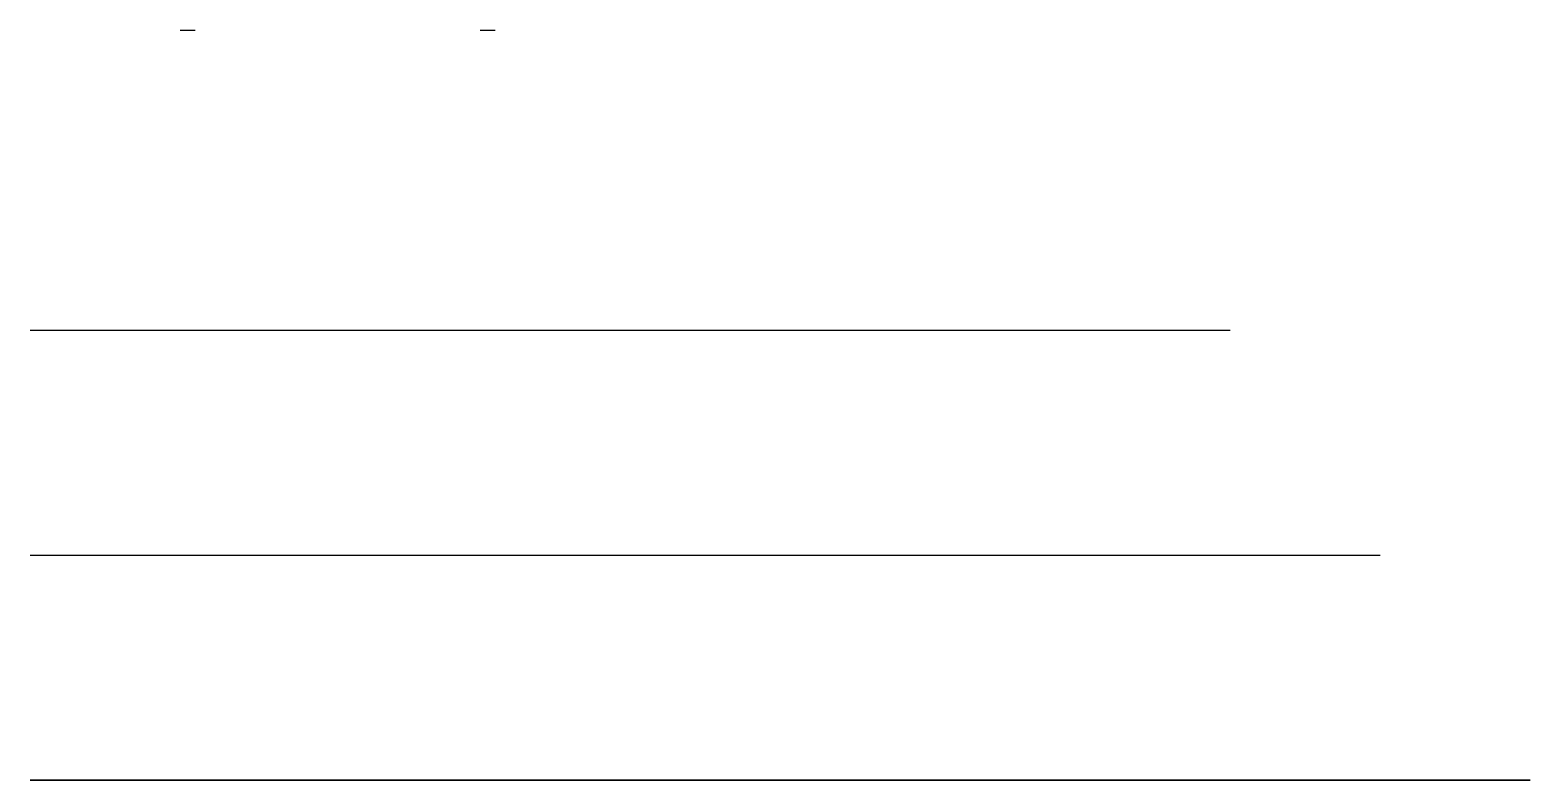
# Model space of a CAD drawing. Header units: millimetres. Extents: x 0 to 10000, y 0 to 5000.
import ezdxf

# ---------------------------------------------------------------- set-up
doc = ezdxf.new("R2010")
doc.units = ezdxf.units.MM
for name, color, linetype in [('E-LIGHT-HB', 5, 'Continuous'), ('E-TRAY', 1, 'Continuous'), ('E-WIRE', 3, 'Continuous')]:
    doc.layers.add(name, color=color, linetype=linetype)

# ---------------------------------------------------------------- blocks, each defined once
blk = doc.blocks.new('LUM-150W')
at = {"layer": 'E-LIGHT-HB'}
blk.add_line((0, 0), (100, 0), dxfattribs=at)

msp = doc.modelspace()

# ---------------------------------------------------------------- linework, layer by layer
at = {"layer": 'E-TRAY'}
for p, q in [((0, 3000), (5000, 3000)), ((3000, 3000), (8000, 3000)), ((0, 0), (10000, 0)), ((10000, 0), (0, 0))]:
    msp.add_line(p, q, dxfattribs=at)
at = {"layer": 'E-WIRE'}
for p, q in [((0, 1500), (5000, 1500)), ((5000, 1500), (9000, 1500))]:
    msp.add_line(p, q, dxfattribs=at)

# ---------------------------------------------------------------- block references
at = {"layer": 'E-LIGHT-HB'}
for p in [(1000, 5000), (1000, 5000), (3000, 5000)]:
    msp.add_blockref('LUM-150W', p, dxfattribs=at)

doc.saveas('drawing.dxf')
